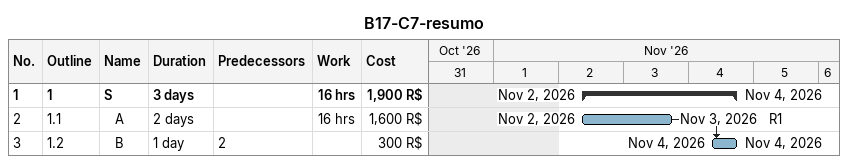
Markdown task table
B17-C7-resumo

| ID | WBS | Task | Duration | Start | Finish | Predecessors | Resources | Work (h) | Cost (R$) |
|---|---|---|---|---|---|---|---|---|---|
| 1 | 1 | **S** | 3d | 2026-11-02 | 2026-11-04 |  |  | 16 | 1900 |
| 2 | 1.1 | A | 2d | 2026-11-02 | 2026-11-03 |  | R1 | 16 | 1600 |
| 3 | 1.2 | B | 1d | 2026-11-04 | 2026-11-04 | 2 |  |  | 300 |
